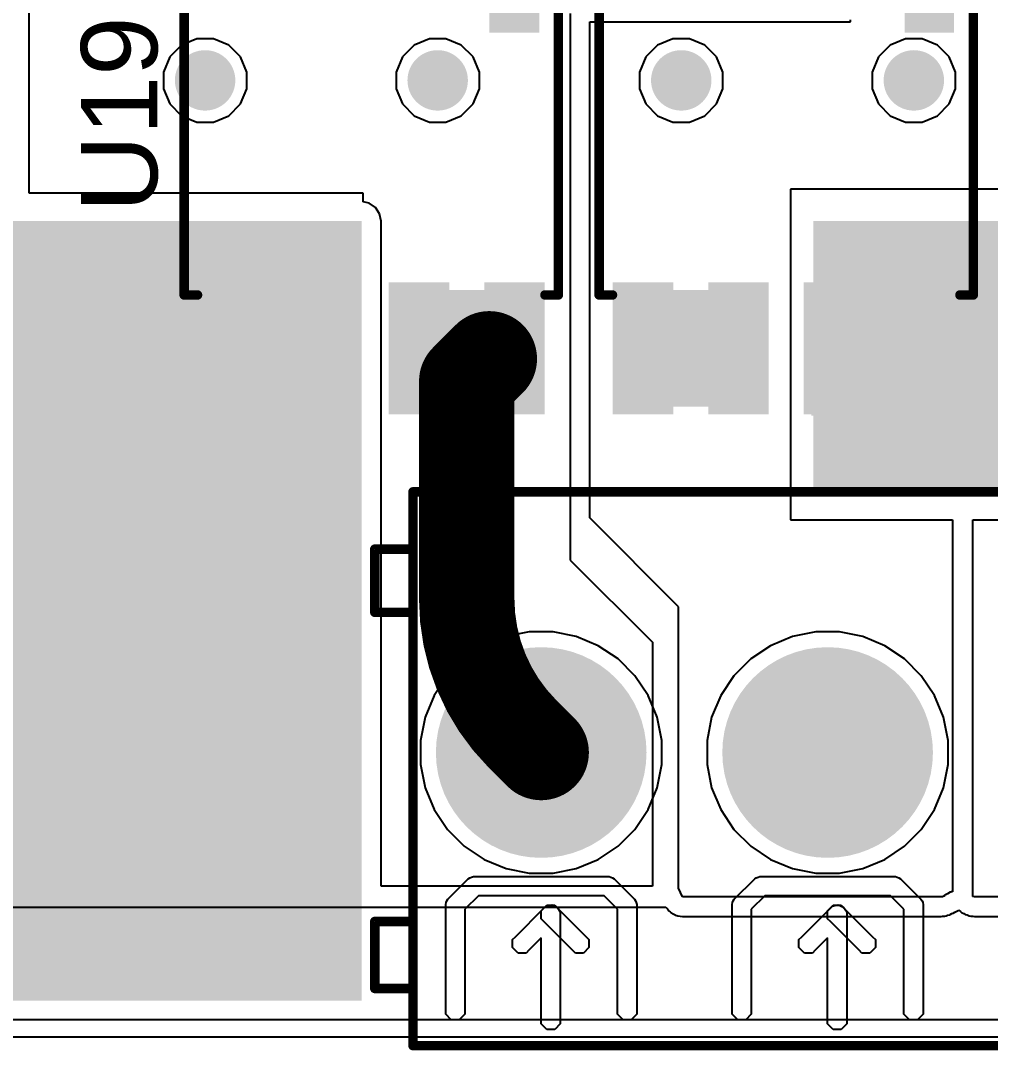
# Model space of a CAD drawing. Header units: millimetres. Extents: x 0 to 5423, y 0 to 5425.
# Drawn here: x 114.33 to 127.24, y 0.03 to 13.72 of the extents above; entities that cross this region are included whole.
import ezdxf

# ---------------------------------------------------------------- set-up
doc = ezdxf.new("R2010")
doc.units = ezdxf.units.MM
for name, color, linetype in [('BottomLayer', 5, 'Continuous'), ('BottomSolder', 6, 'Continuous'), ('MultiLayer', 9, 'Continuous'), ('PadHoleLayer', 156, 'Continuous'), ('TopLayer', 1, 'Continuous'), ('TopOverlay', 2, 'Continuous'), ('TopPaste', 8, 'Continuous'), ('TopSolder', 216, 'Continuous'), ('ViaHoleLayer', 16, 'Continuous')]:
    doc.layers.add(name, color=color, linetype=linetype)
doc.styles.add('Arial', font='', dxfattribs={"height": 0.2})
doc.styles.get('Arial').set_extended_font_data('Arial')

# ---------------------------------------------------------------- blocks, each defined once
blk = doc.blocks.new('DB125_3_81_4P_GN_S_69')
at = {"layer": 'BottomLayer'}
h = blk.add_hatch(color=5, dxfattribs=at)
edge = h.paths.add_edge_path()
edge.add_arc((1.905, 0), 1.35, 0, 360)
h = blk.add_hatch(color=5, dxfattribs=at)
edge = h.paths.add_edge_path()
edge.add_arc((5.715, 0), 1.35, 0, 360)
at = {"layer": 'BottomSolder'}
h = blk.add_hatch(color=6, dxfattribs=at)
edge = h.paths.add_edge_path()
edge.add_arc((1.905, 0), 1.401, 0, 360)
h = blk.add_hatch(color=6, dxfattribs=at)
edge = h.paths.add_edge_path()
edge.add_arc((5.715, 0), 1.401, 0, 360)
at = {"layer": 'MultiLayer'}
h = blk.add_hatch(color=9, dxfattribs=at)
edge = h.paths.add_edge_path()
edge.add_arc((1.905, 0), 1.35, 0, 360)
h = blk.add_hatch(color=9, dxfattribs=at)
edge = h.paths.add_edge_path()
edge.add_arc((5.715, 0), 1.35, 0, 360)
at = {"layer": 'PadHoleLayer'}
h = blk.add_hatch(color=156, dxfattribs=at)
edge = h.paths.add_edge_path()
edge.add_arc((1.905, 0), 0.65, 0, 360)
h = blk.add_hatch(color=156, dxfattribs=at)
edge = h.paths.add_edge_path()
edge.add_arc((5.715, 0), 0.65, 0, 360)
at = {"layer": 'TopLayer'}
h = blk.add_hatch(color=1, dxfattribs=at)
edge = h.paths.add_edge_path()
edge.add_arc((1.905, 0), 1.35, 0, 360)
h = blk.add_hatch(color=1, dxfattribs=at)
edge = h.paths.add_edge_path()
edge.add_arc((5.715, 0), 1.35, 0, 360)
at = {"layer": 'TopSolder'}
h = blk.add_hatch(color=216, dxfattribs=at)
edge = h.paths.add_edge_path()
edge.add_arc((1.905, 0), 1.401, 0, 360)
h = blk.add_hatch(color=216, dxfattribs=at)
edge = h.paths.add_edge_path()
edge.add_arc((5.715, 0), 1.401, 0, 360)
at = {"layer": 'TopOverlay'}
for p, q in [((1.651, 3.609), (1.725, 3.683)), ((1.651, 3.556), (1.651, 3.609)), ((1.725, 3.683), (1.831, 3.683)), ((1.831, 3.683), (1.905, 3.609)), ((1.905, 3.609), (1.905, 3.556)), ((5.461, 3.609), (5.535, 3.683)), ((5.461, 3.556), (5.461, 3.609)), ((5.535, 3.683), (5.641, 3.683)), ((5.641, 3.683), (5.715, 3.609)), ((5.715, 3.609), (5.715, 3.556)), ((0.635, 3.482), (0.709, 3.556)), ((0.635, 3.429), (0.635, 3.482)), ((0.635, 2.032), (0.635, 3.429)), ((0.709, 3.556), (0.815, 3.556)), ((0.815, 3.556), (0.889, 3.482)), ((0.889, 3.482), (0.889, 3.429)), ((0.889, 3.429), (0.889, 3.429)), ((0.889, 3.429), (0.889, 2.085)), ((1.651, 2.159), (1.651, 3.556)), ((1.905, 3.556), (1.905, 3.556)), ((1.905, 3.556), (1.905, 2.466)), ((2.921, 3.482), (2.995, 3.556)), ((2.921, 3.429), (2.921, 3.482)), ((2.921, 2.085), (2.921, 3.429)), ((2.995, 3.556), (3.101, 3.556)), ((3.101, 3.556), (3.175, 3.482)), ((3.175, 3.482), (3.175, 3.429)), ((3.175, 3.429), (3.175, 3.429)), ((3.175, 3.429), (3.175, 2.032)), ((4.445, 3.482), (4.519, 3.556)), ((4.445, 3.429), (4.445, 3.482)), ((4.445, 2.032), (4.445, 3.429)), ((4.519, 3.556), (4.625, 3.556)), ((4.625, 3.556), (4.699, 3.482)), ((4.699, 3.482), (4.699, 3.429)), ((4.699, 3.429), (4.699, 3.429)), ((4.699, 3.429), (4.699, 2.085)), ((5.461, 2.159), (5.461, 3.556)), ((5.715, 3.556), (5.715, 3.556)), ((5.715, 3.556), (5.715, 2.466)), ((6.731, 3.482), (6.805, 3.556)), ((6.731, 3.429), (6.731, 3.482)), ((6.731, 2.085), (6.731, 3.429)), ((6.805, 3.556), (6.911, 3.556)), ((6.911, 3.556), (6.985, 3.482)), ((6.985, 3.482), (6.985, 3.429)), ((6.985, 3.429), (6.985, 3.429)), ((6.985, 3.429), (6.985, 2.032)), ((1.27, 2.593), (1.344, 2.667)), ((1.344, 2.667), (1.45, 2.667)), ((1.45, 2.667), (1.487, 2.63)), ((1.487, 2.63), (1.487, 2.63)), ((1.487, 2.63), (1.868, 2.249)), ((1.905, 2.466), (2.069, 2.63)), ((2.069, 2.63), (2.106, 2.667)), ((2.106, 2.667), (2.212, 2.667)), ((2.212, 2.667), (2.286, 2.593)), ((5.08, 2.593), (5.154, 2.667)), ((5.154, 2.667), (5.26, 2.667)), ((5.26, 2.667), (5.297, 2.63)), ((5.297, 2.63), (5.297, 2.63)), ((5.297, 2.63), (5.678, 2.249)), ((5.715, 2.466), (5.879, 2.63)), ((5.879, 2.63), (5.916, 2.667)), ((5.916, 2.667), (6.022, 2.667)), ((6.022, 2.667), (6.096, 2.593)), ((1.27, 2.487), (1.27, 2.593)), ((1.307, 2.45), (1.27, 2.487)), ((2.286, 2.487), (2.249, 2.45)), ((2.286, 2.593), (2.286, 2.487)), ((5.08, 2.487), (5.08, 2.593)), ((5.117, 2.45), (5.08, 2.487)), ((6.096, 2.487), (6.059, 2.45)), ((6.096, 2.593), (6.096, 2.487)), ((1.688, 2.069), (1.307, 2.45)), ((2.249, 2.45), (1.868, 2.069)), ((2.249, 2.45), (2.249, 2.45)), ((5.498, 2.069), (5.117, 2.45)), ((6.059, 2.45), (5.678, 2.069)), ((6.059, 2.45), (6.059, 2.45)), ((1.868, 2.249), (1.905, 2.212)), ((1.905, 2.212), (1.905, 2.106)), ((5.678, 2.249), (5.715, 2.212)), ((5.715, 2.212), (5.715, 2.106)), ((0.889, 2.085), (1.069, 1.905)), ((1.651, 2.121), (1.651, 2.159)), ((1.651, 2.159), (1.651, 2.159)), ((1.694, 2.056), (1.651, 2.121)), ((1.688, 2.069), (1.688, 2.069)), ((1.725, 2.032), (1.688, 2.069)), ((1.765, 2.027), (1.694, 2.056)), ((1.905, 2.106), (1.831, 2.032)), ((1.868, 2.069), (1.84, 2.042)), ((2.741, 1.905), (2.921, 2.085)), ((4.699, 2.085), (4.879, 1.905)), ((5.461, 2.121), (5.461, 2.159)), ((5.461, 2.159), (5.461, 2.159)), ((5.504, 2.056), (5.461, 2.121)), ((5.498, 2.069), (5.498, 2.069)), ((5.535, 2.032), (5.498, 2.069)), ((5.575, 2.027), (5.504, 2.056)), ((5.715, 2.106), (5.641, 2.032)), ((5.678, 2.069), (5.65, 2.042)), ((6.551, 1.905), (6.731, 2.085)), ((0.635, 2.02), (0.635, 2.032)), ((0.635, 2.032), (0.635, 2.032)), ((0.64, 1.995), (0.635, 2.02)), ((0.649, 1.972), (0.64, 1.995)), ((0.663, 1.951), (0.649, 1.972)), ((0.672, 1.942), (0.663, 1.951)), ((0.926, 1.688), (0.672, 1.942)), ((1.831, 2.032), (1.725, 2.032)), ((1.84, 2.042), (1.765, 2.027)), ((3.138, 1.942), (2.884, 1.688)), ((3.147, 1.951), (3.138, 1.942)), ((3.138, 1.942), (3.138, 1.942)), ((3.16, 1.972), (3.147, 1.951)), ((3.17, 1.995), (3.16, 1.972)), ((3.175, 2.02), (3.17, 1.995)), ((3.175, 2.032), (3.175, 2.02)), ((4.445, 2.02), (4.445, 2.032)), ((4.445, 2.032), (4.445, 2.032)), ((4.45, 1.995), (4.445, 2.02)), ((4.459, 1.972), (4.45, 1.995)), ((4.473, 1.951), (4.459, 1.972)), ((4.482, 1.942), (4.473, 1.951)), ((4.736, 1.688), (4.482, 1.942)), ((5.641, 2.032), (5.535, 2.032)), ((5.65, 2.042), (5.575, 2.027)), ((6.948, 1.942), (6.694, 1.688)), ((6.957, 1.951), (6.948, 1.942)), ((6.948, 1.942), (6.948, 1.942)), ((6.97, 1.972), (6.957, 1.951)), ((6.98, 1.995), (6.97, 1.972)), ((6.985, 2.02), (6.98, 1.995)), ((6.985, 2.032), (6.985, 2.02)), ((1.069, 1.905), (2.741, 1.905)), ((4.879, 1.905), (6.551, 1.905)), ((0.935, 1.679), (0.926, 1.688)), ((0.926, 1.688), (0.926, 1.688)), ((0.956, 1.666), (0.935, 1.679)), ((0.979, 1.656), (0.956, 1.666)), ((1.003, 1.651), (0.979, 1.656)), ((1.016, 1.651), (1.003, 1.651)), ((2.794, 1.651), (1.016, 1.651)), ((2.806, 1.651), (2.794, 1.651)), ((2.794, 1.651), (2.794, 1.651)), ((2.831, 1.656), (2.806, 1.651)), ((2.854, 1.666), (2.831, 1.656)), ((2.875, 1.679), (2.854, 1.666)), ((2.884, 1.688), (2.875, 1.679)), ((4.745, 1.679), (4.736, 1.688)), ((4.736, 1.688), (4.736, 1.688)), ((4.766, 1.666), (4.745, 1.679)), ((4.789, 1.656), (4.766, 1.666)), ((4.813, 1.651), (4.789, 1.656)), ((4.826, 1.651), (4.813, 1.651)), ((6.604, 1.651), (4.826, 1.651)), ((6.616, 1.651), (6.604, 1.651)), ((6.604, 1.651), (6.604, 1.651)), ((6.641, 1.656), (6.616, 1.651)), ((6.664, 1.666), (6.641, 1.656)), ((6.685, 1.679), (6.664, 1.666)), ((6.694, 1.688), (6.685, 1.679))]:
    blk.add_line(p, q, dxfattribs=at)
at = {"layer": 'TopOverlay', "const_width": 0.127}
for points in [[(7.42, 3.899), (-7.82, 3.899)], [(7.42, 3.899), (7.42, -3.467)], [(7.928, 3.139), (7.42, 3.139)], [(7.928, 3.139), (7.928, 2.248)], [(7.928, 2.248), (7.42, 2.248)], [(7.928, -1.865), (7.42, -1.865)], [(7.928, -1.865), (7.928, -2.705)], [(7.928, -2.705), (7.42, -2.705)], [(7.42, -3.467), (-7.82, -3.467)]]:
    blk.add_lwpolyline(points, dxfattribs=at)
at = {"layer": 'TopOverlay', "const_width": 0.0635}
for points in [[(7.388, 3.899, 1), (7.452, 3.899, 1)], [(7.388, 3.899, 1), (7.452, 3.899, 1)], [(7.388, 3.139, 1), (7.452, 3.139, 1)], [(7.896, 3.139, 1), (7.96, 3.139, 1)], [(7.896, 3.139, 1), (7.96, 3.139, 1)], [(7.388, 2.248, 1), (7.452, 2.248, 1)], [(7.896, 2.248, 1), (7.96, 2.248, 1)], [(7.896, 2.248, 1), (7.96, 2.248, 1)], [(7.388, -1.865, 1), (7.452, -1.865, 1)], [(7.896, -1.865, 1), (7.96, -1.865, 1)], [(7.896, -1.865, 1), (7.96, -1.865, 1)], [(7.388, -2.705, 1), (7.452, -2.705, 1)], [(7.896, -2.705, 1), (7.96, -2.705, 1)], [(7.896, -2.705, 1), (7.96, -2.705, 1)], [(7.388, -3.467, 1), (7.452, -3.467, 1)], [(7.388, -3.467, 1), (7.452, -3.467, 1)]]:
    blk.add_lwpolyline(points, format="xyb", close=True, dxfattribs=at)
blk = doc.blocks.new('SOIC_8_124')
at = {"layer": 'TopLayer'}
for points in [[(-1.925, 2.205), (-1.925, 1.605), (-3.475, 1.605), (-3.475, 2.205)], [(3.475, 2.205), (3.475, 1.605), (1.925, 1.605), (1.925, 2.205)], [(-1.925, 0.935), (-1.925, 0.335), (-3.475, 0.335), (-3.475, 0.935)], [(3.475, 0.935), (3.475, 0.335), (1.925, 0.335), (1.925, 0.935)], [(-1.925, -0.335), (-1.925, -0.935), (-3.475, -0.935), (-3.475, -0.335)], [(3.475, -0.335), (3.475, -0.935), (1.925, -0.935), (1.925, -0.335)], [(-1.925, -1.605), (-1.925, -2.205), (-3.475, -2.205), (-3.475, -1.605)], [(3.475, -1.605), (3.475, -2.205), (1.925, -2.205), (1.925, -1.605)]]:
    blk.add_hatch(color=1, dxfattribs=at).paths.add_polyline_path(points)
at = {"layer": 'TopOverlay'}
blk.add_hatch(color=2, dxfattribs=at).paths.add_polyline_path([(-1.828, 1.573), (-1.498, 1.573), (-1.498, 2.234), (-1.828, 2.234)])
at = {"layer": 'TopPaste'}
for points in [[(-1.925, 2.205), (-1.925, 1.605), (-3.475, 1.605), (-3.475, 2.205)], [(3.475, 2.205), (3.475, 1.605), (1.925, 1.605), (1.925, 2.205)], [(-1.925, 0.935), (-1.925, 0.335), (-3.475, 0.335), (-3.475, 0.935)], [(3.475, 0.935), (3.475, 0.335), (1.925, 0.335), (1.925, 0.935)], [(-1.925, -0.335), (-1.925, -0.935), (-3.475, -0.935), (-3.475, -0.335)], [(3.475, -0.335), (3.475, -0.935), (1.925, -0.935), (1.925, -0.335)], [(-1.925, -1.605), (-1.925, -2.205), (-3.475, -2.205), (-3.475, -1.605)], [(3.475, -1.605), (3.475, -2.205), (1.925, -2.205), (1.925, -1.605)]]:
    blk.add_hatch(color=8, dxfattribs=at).paths.add_polyline_path(points)
at = {"layer": 'TopSolder'}
for points in [[(-1.823, 2.307), (-1.823, 1.503), (-3.577, 1.503), (-3.577, 2.307)], [(3.577, 2.307), (3.577, 1.503), (1.823, 1.503), (1.823, 2.307)], [(-1.823, 1.037), (-1.823, 0.233), (-3.577, 0.233), (-3.577, 1.037)], [(3.577, 1.037), (3.577, 0.233), (1.823, 0.233), (1.823, 1.037)], [(-1.823, -0.233), (-1.823, -1.037), (-3.577, -1.037), (-3.577, -0.233)], [(3.577, -0.233), (3.577, -1.037), (1.823, -1.037), (1.823, -0.233)], [(-1.823, -1.503), (-1.823, -2.307), (-3.577, -2.307), (-3.577, -1.503)], [(3.577, -1.503), (3.577, -2.307), (1.823, -2.307), (1.823, -1.503)]]:
    blk.add_hatch(color=216, dxfattribs=at).paths.add_polyline_path(points)
at = {"layer": 'TopOverlay', "const_width": 0.127}
for points in [[(-1.991, 2.311), (-1.991, 2.489)], [(1.991, 2.489), (-1.991, 2.489)], [(1.991, 2.311), (1.991, 2.489)], [(-3.632, 1.905), (-3.759, 2.032)], [(-3.759, 1.778), (-3.759, 2.032)], [(-3.759, 1.778), (-3.632, 1.905)], [(-1.991, -2.489), (-1.991, -2.311)], [(1.991, -2.489), (1.991, -2.311)], [(1.991, -2.489), (-1.991, -2.489)]]:
    blk.add_lwpolyline(points, dxfattribs=at)
at = {"layer": 'TopOverlay', "const_width": 0.0635}
for points in [[(-2.022, 2.489, 1), (-1.959, 2.489, 1)], [(-2.022, 2.489, 1), (-1.959, 2.489, 1)], [(1.959, 2.489, 1), (2.022, 2.489, 1)], [(1.959, 2.489, 1), (2.022, 2.489, 1)], [(-2.022, 2.311, 1), (-1.959, 2.311, 1)], [(1.959, 2.311, 1), (2.022, 2.311, 1)], [(-3.791, 2.032, 1), (-3.727, 2.032, 1)], [(-3.791, 2.032, 1), (-3.727, 2.032, 1)], [(-3.664, 1.905, 1), (-3.6, 1.905, 1)], [(-3.664, 1.905, 1), (-3.6, 1.905, 1)], [(-3.791, 1.778, 1), (-3.727, 1.778, 1)], [(-3.791, 1.778, 1), (-3.727, 1.778, 1)], [(-2.022, -2.311, 1), (-1.959, -2.311, 1)], [(1.959, -2.311, 1), (2.022, -2.311, 1)], [(-2.022, -2.489, 1), (-1.959, -2.489, 1)], [(-2.022, -2.489, 1), (-1.959, -2.489, 1)], [(1.959, -2.489, 1), (2.022, -2.489, 1)], [(1.959, -2.489, 1), (2.022, -2.489, 1)]]:
    blk.add_lwpolyline(points, format="xyb", close=True, dxfattribs=at)
blk = doc.blocks.new('SOIC_8_125')
at = {"layer": 'TopLayer'}
for points in [[(-1.925, 2.205), (-1.925, 1.605), (-3.475, 1.605), (-3.475, 2.205)], [(3.475, 2.205), (3.475, 1.605), (1.925, 1.605), (1.925, 2.205)], [(-1.925, 0.935), (-1.925, 0.335), (-3.475, 0.335), (-3.475, 0.935)], [(3.475, 0.935), (3.475, 0.335), (1.925, 0.335), (1.925, 0.935)], [(-1.925, -0.335), (-1.925, -0.935), (-3.475, -0.935), (-3.475, -0.335)], [(3.475, -0.335), (3.475, -0.935), (1.925, -0.935), (1.925, -0.335)], [(-1.925, -1.605), (-1.925, -2.205), (-3.475, -2.205), (-3.475, -1.605)], [(3.475, -1.605), (3.475, -2.205), (1.925, -2.205), (1.925, -1.605)]]:
    blk.add_hatch(color=1, dxfattribs=at).paths.add_polyline_path(points)
at = {"layer": 'TopOverlay'}
blk.add_hatch(color=2, dxfattribs=at).paths.add_polyline_path([(-1.828, 1.574), (-1.498, 1.574), (-1.498, 2.234), (-1.828, 2.234)])
at = {"layer": 'TopPaste'}
for points in [[(-1.925, 2.205), (-1.925, 1.605), (-3.475, 1.605), (-3.475, 2.205)], [(3.475, 2.205), (3.475, 1.605), (1.925, 1.605), (1.925, 2.205)], [(-1.925, 0.935), (-1.925, 0.335), (-3.475, 0.335), (-3.475, 0.935)], [(3.475, 0.935), (3.475, 0.335), (1.925, 0.335), (1.925, 0.935)], [(-1.925, -0.335), (-1.925, -0.935), (-3.475, -0.935), (-3.475, -0.335)], [(3.475, -0.335), (3.475, -0.935), (1.925, -0.935), (1.925, -0.335)], [(-1.925, -1.605), (-1.925, -2.205), (-3.475, -2.205), (-3.475, -1.605)], [(3.475, -1.605), (3.475, -2.205), (1.925, -2.205), (1.925, -1.605)]]:
    blk.add_hatch(color=8, dxfattribs=at).paths.add_polyline_path(points)
at = {"layer": 'TopSolder'}
for points in [[(-1.823, 2.307), (-1.823, 1.503), (-3.577, 1.503), (-3.577, 2.307)], [(3.577, 2.307), (3.577, 1.503), (1.823, 1.503), (1.823, 2.307)], [(-1.823, 1.037), (-1.823, 0.233), (-3.577, 0.233), (-3.577, 1.037)], [(3.577, 1.037), (3.577, 0.233), (1.823, 0.233), (1.823, 1.037)], [(-1.823, -0.233), (-1.823, -1.037), (-3.577, -1.037), (-3.577, -0.233)], [(3.577, -0.233), (3.577, -1.037), (1.823, -1.037), (1.823, -0.233)], [(-1.823, -1.503), (-1.823, -2.307), (-3.577, -2.307), (-3.577, -1.503)], [(3.577, -1.503), (3.577, -2.307), (1.823, -2.307), (1.823, -1.503)]]:
    blk.add_hatch(color=216, dxfattribs=at).paths.add_polyline_path(points)
at = {"layer": 'TopOverlay', "const_width": 0.127}
for points in [[(-1.991, 2.311), (-1.991, 2.489)], [(1.991, 2.489), (-1.991, 2.489)], [(1.991, 2.311), (1.991, 2.489)], [(-3.632, 1.905), (-3.759, 2.032)], [(-3.759, 1.778), (-3.759, 2.032)], [(-3.759, 1.778), (-3.632, 1.905)], [(-1.991, -2.489), (-1.991, -2.311)], [(1.991, -2.489), (1.991, -2.311)], [(1.991, -2.489), (-1.991, -2.489)]]:
    blk.add_lwpolyline(points, dxfattribs=at)
at = {"layer": 'TopOverlay', "const_width": 0.0635}
for points in [[(-2.022, 2.489, 1), (-1.959, 2.489, 1)], [(-2.022, 2.489, 1), (-1.959, 2.489, 1)], [(1.959, 2.489, 1), (2.022, 2.489, 1)], [(1.959, 2.489, 1), (2.022, 2.489, 1)], [(-2.022, 2.311, 1), (-1.959, 2.311, 1)], [(1.959, 2.311, 1), (2.022, 2.311, 1)], [(-3.791, 2.032, 1), (-3.727, 2.032, 1)], [(-3.791, 2.032, 1), (-3.727, 2.032, 1)], [(-3.664, 1.905, 1), (-3.6, 1.905, 1)], [(-3.664, 1.905, 1), (-3.6, 1.905, 1)], [(-3.791, 1.778, 1), (-3.727, 1.778, 1)], [(-3.791, 1.778, 1), (-3.727, 1.778, 1)], [(-2.022, -2.311, 1), (-1.959, -2.311, 1)], [(1.959, -2.311, 1), (2.022, -2.311, 1)], [(-2.022, -2.489, 1), (-1.959, -2.489, 1)], [(-2.022, -2.489, 1), (-1.959, -2.489, 1)], [(1.959, -2.489, 1), (2.022, -2.489, 1)], [(1.959, -2.489, 1), (2.022, -2.489, 1)]]:
    blk.add_lwpolyline(points, format="xyb", close=True, dxfattribs=at)

msp = doc.modelspace()

# ---------------------------------------------------------------- hatches: boundary and pattern name
at = {"layer": 'BottomLayer'}
h = msp.add_hatch(color=5, dxfattribs=at)
edge = h.paths.add_edge_path()
edge.add_arc((116.789, 12.929), 0.3, 0, 360)
h = msp.add_hatch(color=5, dxfattribs=at)
edge = h.paths.add_edge_path()
edge.add_arc((119.883, 12.929), 0.3, 0, 360)
h = msp.add_hatch(color=5, dxfattribs=at)
edge = h.paths.add_edge_path()
edge.add_arc((123.123, 12.929), 0.3, 0, 360)
h = msp.add_hatch(color=5, dxfattribs=at)
edge = h.paths.add_edge_path()
edge.add_arc((126.217, 12.929), 0.3, 0, 360)
h = msp.add_hatch(color=5, dxfattribs=at)
edge = h.paths.add_edge_path()
edge.add_arc((114.923, 10.59), 0.3, 0, 360)
h = msp.add_hatch(color=5, dxfattribs=at)
edge = h.paths.add_edge_path()
edge.add_arc((116.036, 10.59), 0.3, 0, 360)
h = msp.add_hatch(color=5, dxfattribs=at)
edge = h.paths.add_edge_path()
edge.add_arc((117.149, 10.59), 0.3, 0, 360)
h = msp.add_hatch(color=5, dxfattribs=at)
edge = h.paths.add_edge_path()
edge.add_arc((125.654, 10.59), 0.3, 0, 360)
h = msp.add_hatch(color=5, dxfattribs=at)
edge = h.paths.add_edge_path()
edge.add_arc((126.767, 10.59), 0.3, 0, 360)
h = msp.add_hatch(color=5, dxfattribs=at)
edge = h.paths.add_edge_path()
edge.add_arc((114.923, 8.14), 0.3, 0, 360)
h = msp.add_hatch(color=5, dxfattribs=at)
edge = h.paths.add_edge_path()
edge.add_arc((116.036, 8.14), 0.3, 0, 360)
h = msp.add_hatch(color=5, dxfattribs=at)
edge = h.paths.add_edge_path()
edge.add_arc((117.149, 8.14), 0.3, 0, 360)
h = msp.add_hatch(color=5, dxfattribs=at)
edge = h.paths.add_edge_path()
edge.add_arc((125.654, 7.901), 0.3, 0, 360)
h = msp.add_hatch(color=5, dxfattribs=at)
edge = h.paths.add_edge_path()
edge.add_arc((126.767, 7.901), 0.3, 0, 360)
at = {"layer": 'BottomSolder'}
h = msp.add_hatch(color=6, dxfattribs=at)
edge = h.paths.add_edge_path()
edge.add_arc((116.789, 12.929), 0.402, 0, 360)
h = msp.add_hatch(color=6, dxfattribs=at)
edge = h.paths.add_edge_path()
edge.add_arc((119.883, 12.929), 0.402, 0, 360)
h = msp.add_hatch(color=6, dxfattribs=at)
edge = h.paths.add_edge_path()
edge.add_arc((123.123, 12.929), 0.402, 0, 360)
h = msp.add_hatch(color=6, dxfattribs=at)
edge = h.paths.add_edge_path()
edge.add_arc((126.217, 12.929), 0.402, 0, 360)
h = msp.add_hatch(color=6, dxfattribs=at)
edge = h.paths.add_edge_path()
edge.add_arc((114.923, 10.59), 0.402, 0, 360)
h = msp.add_hatch(color=6, dxfattribs=at)
edge = h.paths.add_edge_path()
edge.add_arc((116.036, 10.59), 0.402, 0, 360)
h = msp.add_hatch(color=6, dxfattribs=at)
edge = h.paths.add_edge_path()
edge.add_arc((117.149, 10.59), 0.402, 0, 360)
h = msp.add_hatch(color=6, dxfattribs=at)
edge = h.paths.add_edge_path()
edge.add_arc((125.654, 10.59), 0.402, 0, 360)
h = msp.add_hatch(color=6, dxfattribs=at)
edge = h.paths.add_edge_path()
edge.add_arc((126.767, 10.59), 0.402, 0, 360)
h = msp.add_hatch(color=6, dxfattribs=at)
edge = h.paths.add_edge_path()
edge.add_arc((114.923, 8.14), 0.402, 0, 360)
h = msp.add_hatch(color=6, dxfattribs=at)
edge = h.paths.add_edge_path()
edge.add_arc((116.036, 8.14), 0.402, 0, 360)
h = msp.add_hatch(color=6, dxfattribs=at)
edge = h.paths.add_edge_path()
edge.add_arc((117.149, 8.14), 0.402, 0, 360)
h = msp.add_hatch(color=6, dxfattribs=at)
edge = h.paths.add_edge_path()
edge.add_arc((125.654, 7.901), 0.402, 0, 360)
h = msp.add_hatch(color=6, dxfattribs=at)
edge = h.paths.add_edge_path()
edge.add_arc((126.767, 7.901), 0.402, 0, 360)
at = {"layer": 'TopLayer'}
h = msp.add_hatch(color=1, dxfattribs=at)
edge = h.paths.add_edge_path()
edge.add_arc((116.789, 12.929), 0.3, 0, 360)
h = msp.add_hatch(color=1, dxfattribs=at)
edge = h.paths.add_edge_path()
edge.add_arc((119.883, 12.929), 0.3, 0, 360)
h = msp.add_hatch(color=1, dxfattribs=at)
edge = h.paths.add_edge_path()
edge.add_arc((123.123, 12.929), 0.3, 0, 360)
h = msp.add_hatch(color=1, dxfattribs=at)
edge = h.paths.add_edge_path()
edge.add_arc((126.217, 12.929), 0.3, 0, 360)
for points in [[(108.7, 0.686), (118.872, 0.686), (118.872, 11.057), (108.7, 11.057)], [(124.88, 7.4), (129.798, 7.4), (129.798, 11.057), (124.88, 11.057)], [(119.334, 8.59), (121.204, 8.59), (121.204, 10.14), (119.334, 10.14)], [(122.314, 8.59), (124.184, 8.59), (124.184, 10.14), (122.314, 10.14)], [(124.854, 8.471), (129.705, 8.471), (129.705, 10.021), (124.854, 10.021)]]:
    msp.add_hatch(color=1, dxfattribs=at).paths.add_polyline_path(points)
h = msp.add_hatch(color=1, dxfattribs=at)
edge = h.paths.add_edge_path()
edge.add_arc((114.923, 10.59), 0.3, 0, 360)
h = msp.add_hatch(color=1, dxfattribs=at)
edge = h.paths.add_edge_path()
edge.add_arc((116.036, 10.59), 0.3, 0, 360)
h = msp.add_hatch(color=1, dxfattribs=at)
edge = h.paths.add_edge_path()
edge.add_arc((117.149, 10.59), 0.3, 0, 360)
h = msp.add_hatch(color=1, dxfattribs=at)
edge = h.paths.add_edge_path()
edge.add_arc((125.654, 10.59), 0.3, 0, 360)
h = msp.add_hatch(color=1, dxfattribs=at)
edge = h.paths.add_edge_path()
edge.add_arc((126.767, 10.59), 0.3, 0, 360)
h = msp.add_hatch(color=1, dxfattribs=at)
edge = h.paths.add_edge_path()
edge.add_arc((114.923, 8.14), 0.3, 0, 360)
h = msp.add_hatch(color=1, dxfattribs=at)
edge = h.paths.add_edge_path()
edge.add_arc((116.036, 8.14), 0.3, 0, 360)
h = msp.add_hatch(color=1, dxfattribs=at)
edge = h.paths.add_edge_path()
edge.add_arc((117.149, 8.14), 0.3, 0, 360)
h = msp.add_hatch(color=1, dxfattribs=at)
edge = h.paths.add_edge_path()
edge.add_arc((125.654, 7.901), 0.3, 0, 360)
h = msp.add_hatch(color=1, dxfattribs=at)
edge = h.paths.add_edge_path()
edge.add_arc((126.767, 7.901), 0.3, 0, 360)
at = {"layer": 'TopSolder'}
h = msp.add_hatch(color=216, dxfattribs=at)
edge = h.paths.add_edge_path()
edge.add_arc((116.789, 12.929), 0.402, 0, 360)
h = msp.add_hatch(color=216, dxfattribs=at)
edge = h.paths.add_edge_path()
edge.add_arc((119.883, 12.929), 0.402, 0, 360)
h = msp.add_hatch(color=216, dxfattribs=at)
edge = h.paths.add_edge_path()
edge.add_arc((123.123, 12.929), 0.402, 0, 360)
h = msp.add_hatch(color=216, dxfattribs=at)
edge = h.paths.add_edge_path()
edge.add_arc((126.217, 12.929), 0.402, 0, 360)
h = msp.add_hatch(color=216, dxfattribs=at)
edge = h.paths.add_edge_path()
edge.add_arc((114.923, 10.59), 0.402, 0, 360)
h = msp.add_hatch(color=216, dxfattribs=at)
edge = h.paths.add_edge_path()
edge.add_arc((116.036, 10.59), 0.402, 0, 360)
h = msp.add_hatch(color=216, dxfattribs=at)
edge = h.paths.add_edge_path()
edge.add_arc((117.149, 10.59), 0.402, 0, 360)
h = msp.add_hatch(color=216, dxfattribs=at)
edge = h.paths.add_edge_path()
edge.add_arc((125.654, 10.59), 0.402, 0, 360)
h = msp.add_hatch(color=216, dxfattribs=at)
edge = h.paths.add_edge_path()
edge.add_arc((126.767, 10.59), 0.402, 0, 360)
h = msp.add_hatch(color=216, dxfattribs=at)
edge = h.paths.add_edge_path()
edge.add_arc((114.923, 8.14), 0.402, 0, 360)
h = msp.add_hatch(color=216, dxfattribs=at)
edge = h.paths.add_edge_path()
edge.add_arc((116.036, 8.14), 0.402, 0, 360)
h = msp.add_hatch(color=216, dxfattribs=at)
edge = h.paths.add_edge_path()
edge.add_arc((117.149, 8.14), 0.402, 0, 360)
h = msp.add_hatch(color=216, dxfattribs=at)
edge = h.paths.add_edge_path()
edge.add_arc((125.654, 7.901), 0.402, 0, 360)
h = msp.add_hatch(color=216, dxfattribs=at)
edge = h.paths.add_edge_path()
edge.add_arc((126.767, 7.901), 0.402, 0, 360)
at = {"layer": 'ViaHoleLayer'}
h = msp.add_hatch(color=16, dxfattribs=at)
edge = h.paths.add_edge_path()
edge.add_arc((116.789, 12.929), 0.15, 0, 360)
h = msp.add_hatch(color=16, dxfattribs=at)
edge = h.paths.add_edge_path()
edge.add_arc((119.883, 12.929), 0.15, 0, 360)
h = msp.add_hatch(color=16, dxfattribs=at)
edge = h.paths.add_edge_path()
edge.add_arc((123.123, 12.929), 0.15, 0, 360)
h = msp.add_hatch(color=16, dxfattribs=at)
edge = h.paths.add_edge_path()
edge.add_arc((126.217, 12.929), 0.15, 0, 360)
h = msp.add_hatch(color=16, dxfattribs=at)
edge = h.paths.add_edge_path()
edge.add_arc((114.923, 10.59), 0.15, 0, 360)
h = msp.add_hatch(color=16, dxfattribs=at)
edge = h.paths.add_edge_path()
edge.add_arc((116.036, 10.59), 0.15, 0, 360)
h = msp.add_hatch(color=16, dxfattribs=at)
edge = h.paths.add_edge_path()
edge.add_arc((117.149, 10.59), 0.15, 0, 360)
h = msp.add_hatch(color=16, dxfattribs=at)
edge = h.paths.add_edge_path()
edge.add_arc((125.654, 10.59), 0.15, 0, 360)
h = msp.add_hatch(color=16, dxfattribs=at)
edge = h.paths.add_edge_path()
edge.add_arc((126.767, 10.59), 0.15, 0, 360)
h = msp.add_hatch(color=16, dxfattribs=at)
edge = h.paths.add_edge_path()
edge.add_arc((114.923, 8.14), 0.15, 0, 360)
h = msp.add_hatch(color=16, dxfattribs=at)
edge = h.paths.add_edge_path()
edge.add_arc((116.036, 8.14), 0.15, 0, 360)
h = msp.add_hatch(color=16, dxfattribs=at)
edge = h.paths.add_edge_path()
edge.add_arc((117.149, 8.14), 0.15, 0, 360)
h = msp.add_hatch(color=16, dxfattribs=at)
edge = h.paths.add_edge_path()
edge.add_arc((125.654, 7.901), 0.15, 0, 360)
h = msp.add_hatch(color=16, dxfattribs=at)
edge = h.paths.add_edge_path()
edge.add_arc((126.767, 7.901), 0.15, 0, 360)

# ---------------------------------------------------------------- linework, layer by layer
at = {"layer": 'BottomLayer'}
for p, q in [((116.679, 13.483), (116.475, 13.398)), ((116.899, 13.483), (116.679, 13.483)), ((117.103, 13.398), (116.899, 13.483)), ((119.773, 13.483), (119.569, 13.398)), ((119.993, 13.483), (119.773, 13.483)), ((120.197, 13.398), (119.993, 13.483)), ((123.013, 13.483), (122.809, 13.398)), ((123.233, 13.483), (123.013, 13.483)), ((123.437, 13.398), (123.233, 13.483)), ((126.107, 13.483), (125.903, 13.398)), ((126.327, 13.483), (126.107, 13.483)), ((126.531, 13.398), (126.327, 13.483)), ((116.475, 13.398), (116.32, 13.242)), ((117.259, 13.242), (117.103, 13.398)), ((119.569, 13.398), (119.414, 13.242)), ((120.353, 13.242), (120.197, 13.398)), ((122.809, 13.398), (122.653, 13.242)), ((123.593, 13.242), (123.437, 13.398)), ((125.903, 13.398), (125.747, 13.242)), ((126.686, 13.242), (126.531, 13.398)), ((116.32, 13.242), (116.235, 13.039)), ((117.343, 13.039), (117.259, 13.242)), ((119.414, 13.242), (119.329, 13.039)), ((120.437, 13.039), (120.353, 13.242)), ((122.653, 13.242), (122.569, 13.039)), ((123.677, 13.039), (123.593, 13.242)), ((125.747, 13.242), (125.663, 13.039)), ((126.771, 13.039), (126.686, 13.242)), ((116.235, 13.039), (116.235, 12.818)), ((117.343, 12.818), (117.343, 13.039)), ((119.329, 13.039), (119.329, 12.818)), ((120.437, 12.818), (120.437, 13.039)), ((122.569, 13.039), (122.569, 12.818)), ((123.677, 12.818), (123.677, 13.039)), ((125.663, 13.039), (125.663, 12.818)), ((126.771, 12.818), (126.771, 13.039)), ((116.235, 12.818), (116.32, 12.615)), ((117.259, 12.615), (117.343, 12.818)), ((119.329, 12.818), (119.414, 12.615)), ((120.353, 12.615), (120.437, 12.818)), ((122.569, 12.818), (122.653, 12.615)), ((123.593, 12.615), (123.677, 12.818)), ((125.663, 12.818), (125.747, 12.615)), ((126.686, 12.615), (126.771, 12.818)), ((116.32, 12.615), (116.475, 12.459)), ((117.103, 12.459), (117.259, 12.615)), ((119.414, 12.615), (119.569, 12.459)), ((120.197, 12.459), (120.353, 12.615)), ((122.653, 12.615), (122.809, 12.459)), ((123.437, 12.459), (123.593, 12.615)), ((125.747, 12.615), (125.903, 12.459)), ((126.531, 12.459), (126.686, 12.615)), ((116.475, 12.459), (116.679, 12.375)), ((116.679, 12.375), (116.899, 12.375)), ((116.899, 12.375), (117.103, 12.459)), ((119.569, 12.459), (119.773, 12.375)), ((119.773, 12.375), (119.993, 12.375)), ((119.993, 12.375), (120.197, 12.459)), ((122.809, 12.459), (123.013, 12.375)), ((123.013, 12.375), (123.233, 12.375)), ((123.233, 12.375), (123.437, 12.459)), ((125.903, 12.459), (126.107, 12.375)), ((126.107, 12.375), (126.327, 12.375)), ((126.327, 12.375), (126.531, 12.459)), ((120.792, 5.53), (120.5, 5.409)), ((121.102, 5.592), (120.792, 5.53)), ((121.418, 5.592), (121.102, 5.592)), ((121.727, 5.53), (121.418, 5.592)), ((122.019, 5.409), (121.727, 5.53)), ((124.602, 5.53), (124.31, 5.409)), ((124.912, 5.592), (124.602, 5.53)), ((125.228, 5.592), (124.912, 5.592)), ((125.537, 5.53), (125.228, 5.592)), ((125.829, 5.409), (125.537, 5.53)), ((120.5, 5.409), (120.237, 5.234)), ((122.282, 5.234), (122.019, 5.409)), ((124.31, 5.409), (124.047, 5.234)), ((126.092, 5.234), (125.829, 5.409)), ((120.237, 5.234), (120.014, 5.01)), ((122.506, 5.01), (122.282, 5.234)), ((124.047, 5.234), (123.824, 5.01)), ((126.316, 5.01), (126.092, 5.234)), ((120.014, 5.01), (119.838, 4.748)), ((122.681, 4.748), (122.506, 5.01)), ((123.824, 5.01), (123.648, 4.748)), ((126.491, 4.748), (126.316, 5.01)), ((119.838, 4.748), (119.717, 4.456)), ((122.802, 4.456), (122.681, 4.748)), ((123.648, 4.748), (123.527, 4.456)), ((126.612, 4.456), (126.491, 4.748)), ((119.717, 4.456), (119.656, 4.146)), ((122.864, 4.146), (122.802, 4.456)), ((123.527, 4.456), (123.466, 4.146)), ((126.674, 4.146), (126.612, 4.456)), ((119.656, 4.146), (119.656, 3.83)), ((122.864, 3.83), (122.864, 4.146)), ((123.466, 4.146), (123.466, 3.83)), ((126.674, 3.83), (126.674, 4.146)), ((119.656, 3.83), (119.717, 3.52)), ((122.802, 3.52), (122.864, 3.83)), ((123.466, 3.83), (123.527, 3.52)), ((126.612, 3.52), (126.674, 3.83)), ((119.717, 3.52), (119.838, 3.228)), ((122.681, 3.228), (122.802, 3.52)), ((123.527, 3.52), (123.648, 3.228)), ((126.491, 3.228), (126.612, 3.52)), ((119.838, 3.228), (120.014, 2.965)), ((122.506, 2.965), (122.681, 3.228)), ((123.648, 3.228), (123.824, 2.965)), ((126.316, 2.965), (126.491, 3.228)), ((120.014, 2.965), (120.237, 2.742)), ((122.282, 2.742), (122.506, 2.965)), ((123.824, 2.965), (124.047, 2.742)), ((126.092, 2.742), (126.316, 2.965)), ((120.237, 2.742), (120.5, 2.566)), ((122.019, 2.566), (122.282, 2.742)), ((124.047, 2.742), (124.31, 2.566)), ((125.829, 2.566), (126.092, 2.742)), ((120.5, 2.566), (120.792, 2.445)), ((121.727, 2.445), (122.019, 2.566)), ((124.31, 2.566), (124.602, 2.445)), ((125.537, 2.445), (125.829, 2.566)), ((120.792, 2.445), (121.102, 2.384)), ((121.102, 2.384), (121.418, 2.384)), ((121.418, 2.384), (121.727, 2.445)), ((124.602, 2.445), (124.912, 2.384)), ((124.912, 2.384), (125.228, 2.384)), ((125.228, 2.384), (125.537, 2.445)), ((153.683, 0.432), (33.833, 0.432))]:
    msp.add_line(p, q, dxfattribs=at)
at = {"layer": 'TopLayer'}
for p, q in [((114.449, 11.429), (114.449, 23.533)), ((121.646, 13.817), (121.646, 13.71)), ((121.646, 13.71), (121.646, 7.11)), ((121.905, 7.11), (121.905, 13.71)), ((121.905, 13.71), (125.375, 13.71)), ((125.375, 13.71), (125.375, 13.736)), ((118.89, 11.429), (114.449, 11.429)), ((118.89, 11.312), (118.89, 11.429)), ((127.364, 11.48), (124.575, 11.48)), ((124.575, 11.48), (124.575, 7.082)), ((118.971, 11.296), (118.89, 11.312)), ((119.055, 11.24), (118.971, 11.296)), ((119.111, 11.156), (119.055, 11.24)), ((119.131, 11.057), (119.111, 11.156)), ((119.131, 2.209), (119.131, 11.057)), ((121.646, 7.11), (121.646, 6.547)), ((123.088, 5.927), (121.905, 7.11)), ((124.575, 7.082), (126.729, 7.082)), ((126.729, 7.082), (126.729, 2.136)), ((127, 2.072), (127, 7.083)), ((127, 7.083), (129.76, 7.083)), ((121.646, 6.547), (122.739, 5.455)), ((123.088, 2.183), (123.088, 5.927)), ((122.739, 5.455), (122.739, 2.209)), ((122.739, 2.209), (119.131, 2.209)), ((123.139, 2.066), (123.088, 2.183)), ((126.579, 2.066), (123.139, 2.066)), ((123.139, 2.066), (123.139, 2.066)), ((126.599, 2.07), (126.579, 2.066)), ((126.603, 2.07), (126.599, 2.07)), ((126.605, 2.073), (126.603, 2.07)), ((126.628, 2.087), (126.605, 2.073)), ((126.63, 2.089), (126.628, 2.087)), ((126.64, 2.094), (126.63, 2.089)), ((126.645, 2.097), (126.64, 2.094)), ((126.648, 2.098), (126.645, 2.097)), ((126.666, 2.107), (126.648, 2.098)), ((126.7, 2.129), (126.666, 2.107)), ((126.711, 2.13), (126.7, 2.129)), ((126.72, 2.135), (126.711, 2.13)), ((126.729, 2.136), (126.72, 2.135)), ((127.002, 2.071), (127, 2.072)), ((127.026, 2.066), (127.002, 2.071)), ((130.759, 2.066), (127.026, 2.066)), ((104.067, 1.93), (122.92, 1.93)), ((122.92, 1.93), (122.939, 1.909)), ((122.939, 1.909), (122.956, 1.883)), ((122.956, 1.883), (122.958, 1.881)), ((122.958, 1.881), (122.96, 1.879)), ((122.96, 1.879), (122.974, 1.87)), ((122.974, 1.87), (122.985, 1.858)), ((122.985, 1.858), (123.014, 1.844)), ((123.014, 1.844), (123.04, 1.827)), ((123.04, 1.827), (123.043, 1.826)), ((123.043, 1.826), (123.045, 1.825)), ((123.045, 1.825), (123.062, 1.822)), ((123.062, 1.822), (123.077, 1.815)), ((123.077, 1.815), (123.077, 1.815)), ((123.077, 1.815), (123.108, 1.813)), ((123.108, 1.813), (123.139, 1.807)), ((123.139, 1.807), (126.579, 1.807)), ((126.579, 1.807), (126.599, 1.811)), ((126.599, 1.811), (126.603, 1.811)), ((126.603, 1.811), (126.607, 1.812)), ((126.607, 1.812), (126.629, 1.812)), ((126.629, 1.812), (126.649, 1.816)), ((126.649, 1.816), (126.666, 1.823)), ((126.666, 1.823), (126.693, 1.827)), ((126.693, 1.827), (126.697, 1.83)), ((126.697, 1.83), (126.702, 1.831)), ((126.702, 1.831), (126.724, 1.846)), ((126.724, 1.846), (126.742, 1.852)), ((126.742, 1.852), (126.764, 1.866)), ((126.764, 1.866), (126.817, 1.889)), ((126.817, 1.889), (126.838, 1.875)), ((126.838, 1.875), (126.856, 1.857)), ((126.856, 1.857), (126.858, 1.855)), ((126.858, 1.855), (126.858, 1.855)), ((126.858, 1.855), (126.858, 1.855)), ((126.858, 1.855), (126.882, 1.846)), ((126.882, 1.846), (126.901, 1.833)), ((126.901, 1.833), (126.924, 1.828)), ((126.924, 1.828), (126.925, 1.828)), ((126.925, 1.828), (126.926, 1.827)), ((126.926, 1.827), (126.928, 1.827)), ((126.928, 1.827), (126.951, 1.817)), ((126.951, 1.817), (126.951, 1.817)), ((126.951, 1.817), (126.951, 1.817)), ((126.951, 1.817), (126.975, 1.812)), ((126.975, 1.812), (127.001, 1.812)), ((127.001, 1.812), (127.026, 1.807)), ((127.026, 1.807), (130.759, 1.807)), ((152.555, 0.203), (33.553, 0.203))]:
    msp.add_line(p, q, dxfattribs=at)
at = {"layer": 'TopLayer', "const_width": 1.27}
for points in [[(120.269, 8.925), (120.569, 9.225)], [(120.269, 6.031), (120.269, 8.925)], [(121.013, 4.234), (121.26, 3.988)]]:
    msp.add_lwpolyline(points, dxfattribs=at)
at = {"layer": 'TopLayer', "const_width": 0.635}
for points in [[(120.252, 9.225, 1), (120.887, 9.225, 1)], [(119.952, 8.925, 1), (120.587, 8.925, 1)], [(119.952, 8.925, 1), (120.587, 8.925, 1)], [(119.952, 6.031, 1), (120.587, 6.031, 1)], [(119.952, 6.031, 1), (120.587, 6.031, 1)], [(120.695, 4.234, 1), (121.33, 4.234, 1)], [(120.695, 4.234, 1), (121.33, 4.234, 1)], [(120.942, 3.988, 1), (121.577, 3.988, 1)]]:
    msp.add_lwpolyline(points, format="xyb", close=True, dxfattribs=at)
at = {"layer": 'TopLayer', "const_width": 1.27}
msp.add_lwpolyline([(121.013, 4.234, -0.198912), (120.269, 6.031)], format="xyb", dxfattribs=at)

# ---------------------------------------------------------------- block references
for name, p, rotation in [('SOIC_8_124', (118.999, 12.065), 270), ('SOIC_8_125', (124.519, 12.065), 270), ('DB125_3_81_4P_GN_S_69', (126.975, 3.988), 180)]:
    msp.add_blockref(name, p, dxfattribs=dict(rotation=rotation))

# ---------------------------------------------------------------- texts
at = {"layer": 'TopOverlay', "style": 'Arial'}
msp.add_text('U19', height=1.016, rotation=90, dxfattribs=at).set_placement((116.154, 11.176))

doc.saveas('drawing.dxf')
